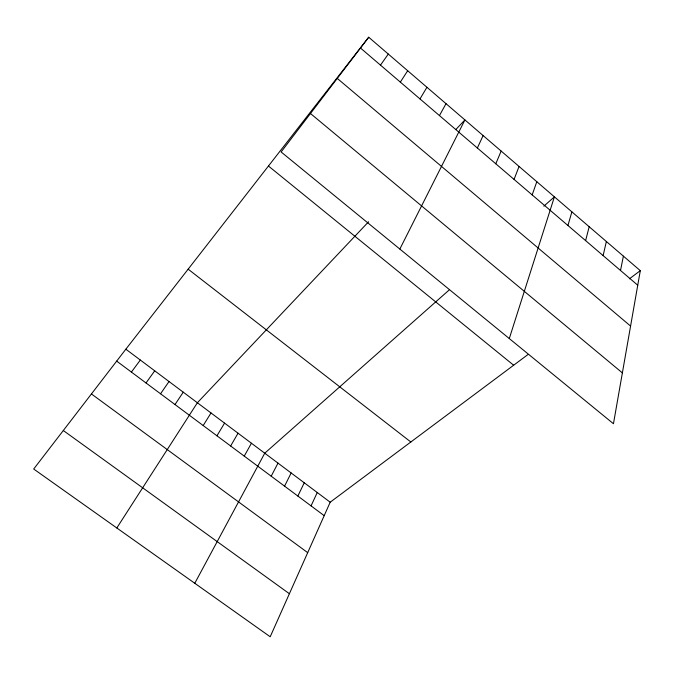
<?xml version="1.0" encoding="UTF-8"?>
<svg xmlns="http://www.w3.org/2000/svg" width="674" height="674" viewBox="0 0 674 674"><rect width="100%" height="100%" fill="white"/><g stroke="black" fill="none" stroke-linecap="round" stroke-linejoin="round"><path stroke-width="1.01" d="M640.3 270.67L613.458 423.735L281.109 151.97L368.712 37.23L640.3 270.67L629.381 278.817M620.51 270.476L623.399 256.145M603.137 255.614L606.364 241.494M585.613 240.626L589.186 226.734M567.946 225.512L571.872 211.847M509.291 338.559L554.407 196.842L543.867 206.168M532.174 194.896L536.807 181.71M514.06 179.402L519.056 166.453M495.786 163.774L501.161 151.077M527.843 354.634L330.193 502.206L270.198 636.77L33.7 469.02L125.844 349.199L368.712 37.23M311.059 505.879L317.252 492.517M477.361 148.01L483.115 135.567M297.857 496.047L304.244 482.778M284.571 486.148L291.151 472.971M399.842 249.051L464.925 119.921L455.826 129.534M271.209 476.198L277.991 463.122M194.778 583.271L264.747 453.206L448.977 290.157M439.465 115.591L446.011 103.67M244.241 456.121L251.436 443.231M230.643 445.986L238.04 433.205M419.986 98.918L426.945 87.275M216.961 435.8L224.56 423.112M203.194 425.547L211.004 412.968M116.813 527.978L197.372 402.757L368.568 221.78M400.331 82.102L407.703 70.736M174.996 404.543L183.244 392.175M160.547 393.784L169.022 381.535M380.49 65.134L388.291 54.055M146.022 382.967L154.717 370.818M131.396 372.073L140.327 360.042M63.305 430.518L289.39 593.718M91.428 393.945L307.698 552.655M116.678 361.112L324.194 515.661M125.844 349.199L330.193 502.206M188.147 269.17L410.837 441.992M268.446 166.023L513.655 365.224M310.47 113.518L622.372 372.882M337.27 78.411L630.586 326.073M360.48 48.014L637.747 285.22"/></g></svg>
